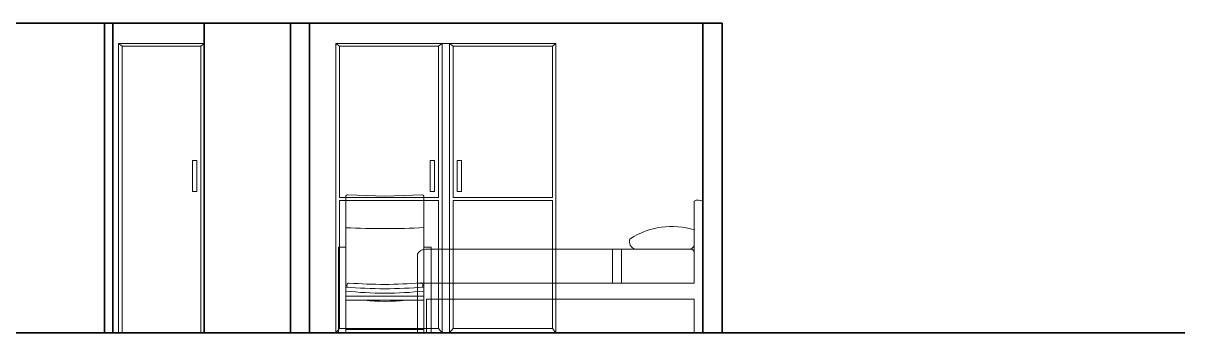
# Model space of a CAD drawing. Header units: inches. Extents: x 140.5 to 186.8, y 19 to 37.2.
# Drawn here: x 149.26 to 157.71, y 34.95 to 37.2 of the extents above; entities that cross this region are included whole.
import ezdxf

# ---------------------------------------------------------------- set-up
doc = ezdxf.new("R2010")
doc.units = ezdxf.units.IN
doc.header["$MEASUREMENT"] = 0
for name, color, linetype, lineweight in [('A-ELEV-PATT', 8, 'Continuous', 18), ('A-FURN', 8, 'Continuous', 18), ('A-WALL-FULL', 7, 'Continuous', 35)]:
    doc.layers.add(name, color=color, linetype=linetype, lineweight=lineweight)

msp = doc.modelspace()

# ---------------------------------------------------------------- linework, layer by layer
at = {"layer": 'A-ELEV-PATT'}
for p, q in [((149.9562, 37.0522), (149.9562, 34.9486)), ((149.9562, 37.0522), (150.5797, 37.0522)), ((149.9817, 37.0319), (150.5542, 37.0319)), ((149.9821, 37.0319), (149.9821, 34.9486)), ((150.5542, 37.0319), (150.5542, 34.9486)), ((150.5797, 37.0522), (150.5797, 34.9486)), ((151.5357, 37.0522), (151.5357, 34.9486)), ((151.5357, 37.0522), (152.3082, 37.0522)), ((151.5616, 37.0319), (151.5616, 35.9307)), ((151.5616, 37.0319), (152.2827, 37.0319)), ((152.2827, 37.0319), (152.2827, 35.9307)), ((152.3082, 37.0522), (152.3082, 34.9486)), ((152.3632, 37.0522), (152.3632, 34.9486)), ((152.3632, 37.0522), (153.1357, 37.0522)), ((152.3891, 37.0319), (152.3891, 35.9307)), ((152.3891, 37.0319), (153.1102, 37.0319)), ((153.1102, 37.0319), (153.1102, 35.9307)), ((153.1357, 37.0522), (153.1357, 34.9486)), ((150.5242, 36.201), (150.4937, 36.201)), ((150.4937, 36.201), (150.4937, 35.9753)), ((150.5242, 35.9753), (150.5242, 36.201)), ((152.2528, 36.201), (152.2222, 36.201)), ((152.2222, 36.201), (152.2222, 35.9753)), ((152.2528, 35.9753), (152.2528, 36.201)), ((152.419, 36.201), (152.4496, 36.201)), ((152.419, 35.9753), (152.419, 36.201)), ((152.4496, 36.201), (152.4496, 35.9753)), ((150.4937, 35.9753), (150.5242, 35.9753)), ((151.5616, 35.9107), (151.5616, 34.9807)), ((152.2222, 35.9753), (152.2528, 35.9753)), ((152.2827, 35.9107), (152.2827, 34.9807)), ((152.3891, 35.9107), (152.3891, 34.9807)), ((152.4496, 35.9753), (152.419, 35.9753)), ((153.1102, 35.9107), (153.1102, 34.9807))]:
    msp.add_line(p, q, dxfattribs=at)
at = {"layer": 'A-FURN'}
for p, q in [((149.9821, 37.0319), (149.9562, 37.0522)), ((150.5542, 37.0319), (150.5797, 37.0522)), ((151.5616, 37.0319), (151.5357, 37.0522)), ((152.2827, 37.0319), (152.3082, 37.0522)), ((152.3357, 37.0522), (152.3082, 37.0522)), ((152.3632, 37.0522), (152.3357, 37.0522)), ((152.3632, 37.0522), (152.3891, 37.0319)), ((153.1102, 37.0319), (153.1357, 37.0522)), ((151.5616, 35.9307), (152.2827, 35.9307)), ((152.2827, 35.9107), (151.5616, 35.9107)), ((152.3891, 35.9307), (153.1102, 35.9307)), ((153.1102, 35.9107), (152.3891, 35.9107)), ((153.5484, 35.31), (153.5484, 35.5567)), ((153.6133, 35.5567), (153.6133, 35.31)), ((151.5616, 34.9807), (151.5357, 34.9486)), ((152.2827, 34.9807), (151.5616, 34.9807)), ((151.8922, 34.9714), (151.6087, 34.9714)), ((151.6087, 34.9714), (151.6087, 34.95)), ((151.8927, 34.9714), (152.1761, 34.9714)), ((152.1761, 34.9714), (152.1761, 34.95)), ((152.2827, 34.9807), (152.3082, 34.9486)), ((152.3891, 34.9807), (152.3632, 34.9486)), ((153.1102, 34.9807), (152.3891, 34.9807)), ((153.1102, 34.9807), (153.1357, 34.9486)), ((151.6087, 34.95), (151.8922, 34.95)), ((152.1761, 34.95), (151.8927, 34.95))]:
    msp.add_line(p, q, dxfattribs=at)
for points in [[(151.6087, 35.2), (151.6087, 35.9417)], [(151.6208, 35.9523), (151.8922, 35.9414)], [(152.1641, 35.9523), (151.8927, 35.9414)], [(154.2048, 35.9041), (154.2045, 34.9486), (154.141, 34.9486), (154.141, 35.1924), (152.1955, 35.1924), (152.1955, 34.9486), (152.1301, 34.9486), (152.1301, 35.31), (154.1415, 35.31), (154.1415, 35.9061)], [(152.1761, 35.2), (152.1761, 35.9417)]]:
    msp.add_lwpolyline(points, dxfattribs=at)
for points in [[(151.5563, 35.5709), (151.6087, 35.5709), (151.6087, 34.9486), (151.5563, 34.9486)], [(152.2286, 35.5709), (152.1761, 35.5709), (152.1761, 34.9486), (152.2286, 34.9486)], [(152.1761, 35.2137), (151.6087, 35.2137), (151.6087, 35.1858), (152.1761, 35.1858)]]:
    msp.add_lwpolyline(points, close=True, dxfattribs=at)
msp.add_lwpolyline([(152.1305, 35.31), (152.1305, 35.5221, -0.252322), (152.1882, 35.5567), (154.1191, 35.5567)], format="xyb", dxfattribs=at)
for centre, radius, start, end in [((151.622, 35.9387), 0.0136, 84.76045, 167.23896), ((152.1628, 35.9387), 0.0136, 12.76104, 95.23955), ((154.1716, 35.8517), 0.0619, 57.73947, 119.21879), ((151.8875, 41.3784), 5.6728, 267.18377, 272.9169), ((153.9797, 35.1593), 0.5621, 73.04728, 122.6586), ((153.7264, 35.6111), 0.0558, 159.00395, 257.27974), ((154.0951, 35.5978), 0.0467, 298.82137, 1.01075), ((154.1156, 35.5311), 0.0257, 358.7907, 82.70849), ((151.6328, 35.293), 0.0173, 91.58963, 233.4658), ((151.883, 38.4885), 3.1882, 265.49097, 274.84716), ((152.1507, 35.2934), 0.0184, 309.0847, 84.72961), ((151.8932, 38.852), 3.5831, 265.44607, 269.9874), ((151.8924, 37.8623), 2.6259, 263.79769, 276.20231), ((151.8916, 38.852), 3.5831, 270.0126, 274.55393), ((151.8946, 36.4089), 1.2323, 263.00986, 276.99014)]:
    msp.add_arc(centre, radius, start, end, dxfattribs=at)
at = {"layer": 'A-WALL-FULL'}
for p, q in [((145.2089, 37.1986), (154.3447, 37.1986)), ((149.8547, 37.1986), (149.8547, 34.9486)), ((149.9147, 37.1986), (149.9147, 34.9486)), ((150.5797, 34.9486), (150.5797, 37.1986)), ((151.2063, 37.1986), (151.2058, 34.9486)), ((151.3447, 37.1986), (151.2063, 37.1986)), ((151.3447, 34.9486), (151.3447, 37.1986)), ((154.2047, 34.9486), (154.2047, 37.1986)), ((154.3447, 34.9486), (154.3447, 37.1986)), ((141.9437, 34.9486), (157.7084, 34.9486))]:
    msp.add_line(p, q, dxfattribs=at)

doc.saveas('drawing.dxf')
